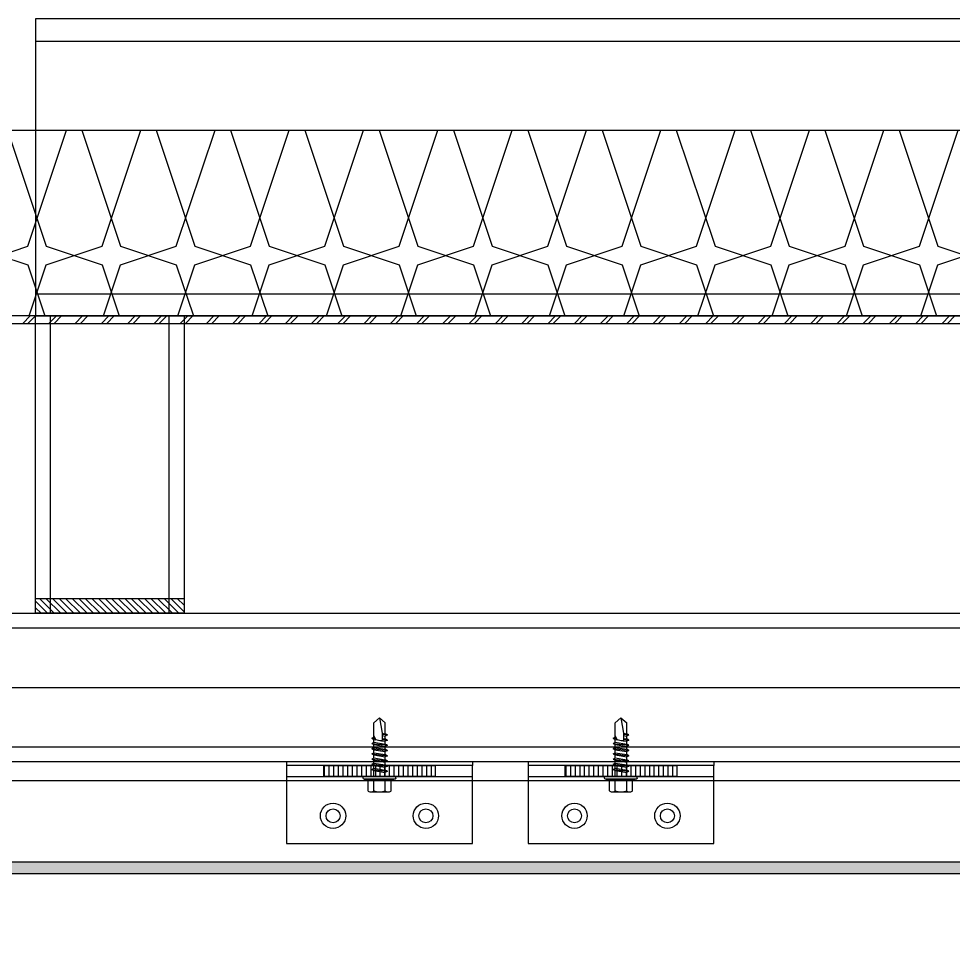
# Model space of a CAD drawing. Header units: millimetres. Extents: x 434053 to 1059003, y -2417481 to 936527.
# Drawn here: x 641365 to 641616.6, y -2246188.3 to -2245936.2 of the extents above; entities that cross this region are included whole.
import ezdxf

# ---------------------------------------------------------------- set-up
doc = ezdxf.new("R2010")
doc.units = ezdxf.units.MM
doc.header["$LTSCALE"] = 1000
doc.header["$MEASUREMENT"] = 0
doc.linetypes.add('HIDDEN', pattern=[9.524999999999999, 6.35, -3.175])
doc.linetypes.add('HIDDENX2', pattern=[19.049999999999997, 12.7, -6.35])
doc.layers.get('Defpoints').update_dxf_attribs({"color": 6})
doc.layers.add('A-DETL-0001', color=4, linetype='Continuous', lineweight=15)
for name, color, linetype in [('ALUM', 1, 'Continuous'), ('ALUM-V', 11, 'Continuous'), ('ELASTOMER-V', 241, 'Continuous'), ('EXTRUSION1', 4, 'Continuous'), ('EXTRUSION2', 133, 'Continuous'), ('FASTENER', 191, 'Continuous'), ('HZHZNEWPLOTLAYER#@$TT', 7, 'Continuous'), ('INSUL', 8, 'HIDDEN'), ('STEEL', 3, 'Continuous'), ('STEEL-V', 71, 'Continuous'), ('STRUCTURE', 5, 'Continuous'), ('WELD', 6, 'Continuous'), ('铝板断面填充', 14, 'Continuous')]:
    doc.layers.add(name, color=color, linetype=linetype)

# ---------------------------------------------------------------- blocks, each defined once
blk = doc.blocks.new('20221206.181917')
at = {"layer": 'STRUCTURE', "linetype": 'HIDDENX2'}
blk.add_line((364.5419859461254, 5.602487362921238e-10, -2.577833048462733e-08), (3267.239559526031, 0, -2.577833048462733e-08), dxfattribs=at)
blk = doc.blocks.new('*U461')
at = {"layer": 'INSUL'}
h = blk.add_hatch(dxfattribs=at)
h.set_pattern_fill('保温棉50', color=256, scale=2.5, angle=90, pattern_type=2)
h.set_pattern_definition([(108.4349488229, (2.499999999988631, -7.5), (-49.99999999996777, 130.0000000001095), [15.8115, -142.3023830085]), (18.43494882299999, (-47.50000000001137, -22.5), (99.99999999997308, 40.00000000013291), [47.435, -110.6788830085]), (71.565051177, (-2.500000000011369, -7.5), (3.514311404525923e-11, 19.99999999998654), [15.8115, -142.3023830084999]), (161.5650511771, (-2.500000000011369, 7.5), (-50.00000000005318, 10.00000000000964), [47.435, -110.6788830085])])
h.paths.add_polyline_path([(-1.13686837721616e-11, 0), (49.99999999998863, 0), (49.99999999998863, 1040.000182421474), (-1.13686837721616e-11, 1040.000182421474)])
blk.add_lwpolyline([(-1.13686837721616e-11, 0), (49.99999999998863, 0), (49.99999999998863, 1040.000182421474), (-1.13686837721616e-11, 1040.000182421474)], close=True, dxfattribs=at)
blk = doc.blocks.new('*U563')
at = {"linetype": 'ByBlock', "lineweight": -2}
for p, q in [((-3.100000000000364, 3.850000000000364), (-3.100000000000364, 1)), ((2.325000000000728, 4.25), (-2.325000000000728, 4.25)), ((-1.549999999999272, 3.850000000000364), (-1.549999999999272, 1)), ((1.549999999999272, 3.850000000000364), (1.549999999999272, 1)), ((3.100000000000364, 3.850000000000364), (3.100000000000364, 1)), ((-4.399999999999636, 0.4500000000007276), (-4.399999999999636, 0)), ((4.399999999999636, 0), (-4.399999999999636, 0)), ((-4.100000000000364, 0.75), (-3.100000000000364, 1)), ((4.100000000000364, 0.75), (-4.100000000000364, 0.75)), ((3.100000000000364, 1), (-3.100000000000364, 1)), ((-2.041306750315925, 0.75), (-1.549999999999272, 1)), ((-1.549999999999272, 0), (-1.549999999999272, -1.590192378864231)), ((2.151306750316508, 0.75), (1.549999999999272, 1)), ((1.549999999999272, 0), (1.549999999999272, -1.090192378864231)), ((4.100000000000364, 0.75), (3.100000000000364, 1)), ((4.399999999999636, 0.4500000000007276), (4.399999999999636, 0)), ((-2.110000000000582, -1.899999999999636), (2.110000000000582, -1.399999999999636)), ((-2.110000000000582, -1.899999999999636), (-1.549999999999272, -1.590192378864231)), ((-2.110000000000582, -1.899999999999636), (-1.549999999999272, -2.209807621135042)), ((-1.549999999999272, -1.590192378864231), (1.549999999999272, -1.090192378864231)), ((-1.549999999999272, -2.209807621135042), (1.549999999999272, -1.709807621135042)), ((-1.549999999999272, -2.209807621135042), (-1.549999999999272, -2.990192378863867)), ((-1.549999999999272, -2.990192378863867), (1.549999999999272, -2.490192378863867)), ((1.549999999999272, -0.3098076211354055), (1.549999999999272, -1.090192378864231)), ((2.110000000000582, -1.399999999999636), (1.549999999999272, -1.090192378864231)), ((2.110000000000582, -1.399999999999636), (1.549999999999272, -1.709807621135042)), ((1.549999999999272, -1.709807621135042), (1.549999999999272, -2.490192378863867)), ((2.110000000000582, -2.799999999999272), (1.549999999999272, -2.490192378863867)), ((-2.110000000000582, -3.299999999999272), (2.110000000000582, -2.799999999999272)), ((-2.110000000000582, -3.299999999999272), (-1.549999999999272, -2.990192378863867)), ((-2.110000000000582, -3.299999999999272), (-1.549999999999272, -3.609807621134678)), ((-2.110000000000581, -4.699999999999273), (2.110000000000583, -4.199999999999273)), ((-2.110000000000581, -4.699999999999273), (-1.549999999999272, -4.390192378863867)), ((-2.110000000000581, -4.699999999999273), (-1.549999999999272, -5.009807621134678)), ((-1.549999999999272, -3.609807621134678), (1.549999999999272, -3.109807621134678)), ((-1.549999999999272, -3.609807621135042), (-1.549999999999272, -4.390192378863867)), ((-1.549999999999272, -4.390192378863867), (1.549999999999273, -3.890192378863867)), ((-1.549999999999272, -5.009807621134678), (1.549999999999273, -4.509807621134678)), ((-1.549999999999271, -5.009807621135042), (-1.549999999999271, -5.790192378863867)), ((2.110000000000582, -2.799999999999272), (1.549999999999272, -3.109807621134678)), ((1.549999999999273, -3.109807621135042), (1.549999999999273, -3.890192378863867)), ((2.110000000000583, -4.199999999999273), (1.549999999999273, -3.890192378863867)), ((2.110000000000583, -4.199999999999273), (1.549999999999273, -4.509807621134678)), ((1.549999999999274, -4.509807621135042), (1.549999999999274, -5.290192378863867)), ((-2.11000000000058, -6.099999999999272), (2.110000000000584, -5.599999999999272)), ((-2.11000000000058, -6.099999999999272), (-1.549999999999271, -5.790192378863867)), ((-2.11000000000058, -6.099999999999272), (-1.549999999999271, -6.409807621134678)), ((-2.110000000000579, -7.499999999999272), (2.110000000000585, -6.999999999999272)), ((-2.110000000000579, -7.499999999999272), (-1.54999999999927, -7.190192378863866)), ((-2.110000000000579, -7.499999999999272), (-1.54999999999927, -7.809807621134677)), ((-1.549999999999271, -5.790192378863867), (1.549999999999274, -5.290192378863867)), ((-1.549999999999271, -6.409807621134678), (1.549999999999274, -5.909807621134678)), ((-1.54999999999927, -6.409807621135041), (-1.54999999999927, -7.190192378863866)), ((-1.54999999999927, -7.190192378863866), (1.549999999999275, -6.690192378863866)), ((-1.54999999999927, -7.809807621134677), (1.549999999999275, -7.309807621134677)), ((2.110000000000584, -5.599999999999272), (1.549999999999274, -5.290192378863867)), ((2.110000000000584, -5.599999999999272), (1.549999999999274, -5.909807621134678)), ((1.549999999999275, -5.909807621135041), (1.549999999999275, -6.690192378863866)), ((2.110000000000585, -6.999999999999272), (1.549999999999275, -6.690192378863866)), ((2.110000000000585, -6.999999999999272), (1.549999999999275, -7.309807621134677)), ((1.549999999999275, -7.309807621134677), (1.549999999999275, -8.090192378865321)), ((-2.110000000000579, -8.900000000000727), (2.110000000000585, -8.400000000000727)), ((-2.110000000000579, -8.900000000000727), (-1.54999999999927, -8.590192378865321)), ((-2.110000000000579, -8.900000000000727), (-1.54999999999927, -9.209807621136132)), ((-2.110000000000579, -10.30000000000036), (-1.54999999999927, -9.990192378864958)), ((-1.54999999999927, -7.809807621134677), (-1.54999999999927, -8.590192378865321)), ((-1.54999999999927, -8.590192378865321), (1.549999999999275, -8.090192378865321)), ((-1.54999999999927, -9.209807621136132), (1.549999999999275, -8.709807621136132)), ((-1.54999999999927, -9.209807621136132), (-1.54999999999927, -9.990192378864958)), ((-1.54999999999927, -9.990192378864958), (-0.9946989986692616, -9.891031485770508)), ((0.5619885887190348, -9.639837273735974), (1.549999999999275, -9.490192378864958)), ((0.7141825614198778, -9.953488843050945), (2.110000000000585, -9.800000000000363)), ((2.110000000000585, -8.400000000000727), (1.549999999999275, -8.090192378865321)), ((2.110000000000585, -8.400000000000727), (1.549999999999275, -8.709807621136132)), ((1.549999999999275, -8.709807621136132), (1.549999999999275, -9.490192378864958)), ((2.110000000000585, -9.800000000000363), (1.549999999999275, -9.490192378864958)), ((2.110000000000585, -9.800000000000363), (1.549999999999275, -10.10980762113577)), ((-2.110000000000579, -10.30000000000036), (-1.141147094092955, -10.18393879649848)), ((-2.110000000000579, -10.30000000000036), (-1.54999999999927, -10.60980762113577)), ((-1.54999999999927, -10.60980762113577), (-1.334865735341734, -10.57139078816108)), ((-1.54999999999927, -10.60980762113577), (-1.54999999999927, -14.40000000000073)), ((0.7141825614198778, -10.23227502088157), (1.549999999999275, -10.10980762113577)), ((0.7141825614198778, -11.01265977861221), (1.549999999999275, -10.89019237886459)), ((0.7141825614198778, -11.3534888430524), (2.110000000000585, -11.2)), ((0.7141825614198778, -11.63227502088303), (1.549999999999275, -11.5098076211354)), ((1.549999999999275, -10.10980762113577), (1.549999999999275, -10.89019237886459)), ((2.110000000000585, -11.2), (1.549999999999275, -10.89019237886459)), ((2.110000000000585, -11.2), (1.549999999999275, -11.5098076211354)), ((1.549999999999275, -11.5098076211354), (1.549999999999275, -14.40000000000073)), ((2.664535259100376e-15, -15.80000000000036), (-1.54999999999927, -14.40000000000073)), ((2.664535259100376e-15, -15.80000000000036), (1.549999999999275, -14.40000000000073))]:
    blk.add_line(p, q, dxfattribs=at)
blk.add_lwpolyline([(2.664535259100376e-15, -15.80000000000036), (0.7141825614198778, -11.63227502088303), (0.7141825614198778, -9.900899293751717, 0.4176573264866609), (0.4106596181591184, -9.60091997968011, 0.09706246058353715), (-0.9946989986692616, -9.891031485770508), (-1.54999999999927, -11.0016756527395)], format="xyb", dxfattribs=at)
for centre, radius, start, end in [((-2.325000000000728, 3.299218750000364), 0.9507812499999939, 35.40085557735623, 144.5991444226438), ((0, 1.046875), 3.203124999999813, 61.05941179989344, 118.9405882001065), ((2.325000000000728, 3.299218750000364), 0.9507812499999881, 35.40085557735623, 144.5991444226438), ((-4.100000000000364, 0.4500000000007276), 0.3, 90, 180), ((4.100000000000364, 0.4500000000007276), 0.3, 0, 90)]:
    blk.add_arc(centre, radius, start, end, dxfattribs=at)
blk = doc.blocks.new('*U562')
at = {"layer": 'EXTRUSION1', "linetype": 'HIDDEN'}
h = blk.add_hatch(dxfattribs=at)
h.set_pattern_fill('ANSI31', color=8, scale=10, angle=45, style=0)
h.set_pattern_definition([(90, (-29149.79709862045, 32516.85714957471), (-1.25, 2e-16), [])])
h.paths.add_polyline_path([(40.01243538530564, 18.06681396374486), (10.012435385302, 18.06681396396313), (9.994380437222773, 20.99983998126415), (39.99438043724824, 20.99983998104587)])
h = blk.add_hatch(dxfattribs=at)
h.set_pattern_fill('ANSI31', color=8, scale=10, angle=45, style=0)
h.set_pattern_definition([(90, (-29149.79709862045, 32581.85714957471), (-1.25, 2e-16), [])])
h.paths.add_polyline_path([(105.0124353853056, 18.06681396327192), (75.012435385302, 18.06681396348292), (75.00000000331367, 20.99983998079122), (105.0000000033391, 20.99983998057294)])
blk.add_line((3.306396934021905e-09, 18.06681396403589), (50.00000000330276, 18.0668139636721))
at = {"linetype": 'HIDDEN'}
for p, q in [((65.0000000033064, 18.06681396355568), (115.0000000033028, 18.06681396319188)), ((65.00000000012369, 16.99999999952706), (115.0000000001237, 16.99999999916326))]:
    blk.add_line(p, q, dxfattribs=at)
for points in [[(3.324586828057363e-09, 20.99983998134419), (1.236912794411182e-10, 17)], [(50.00000000012369, 16.9999999996362), (50.00000000332459, 20.99983998097311), (3.324586828057363e-09, 20.99983998133691)], [(65.00000000332459, 20.99983998086397), (65, -4.729372449219227e-10), (115, -8.36735125631094e-10), (115.0000000033246, 20.99983998050018), (65.00000000332459, 20.99983998086397)]]:
    blk.add_lwpolyline(points)
blk.add_lwpolyline([(1.236912794411182e-10, 17), (0, 0), (50, -3.637978807091713e-10), (50.00000000012369, 16.9999999996362)], dxfattribs=at)
at = {"layer": 'ELASTOMER-V', "linetype": 'HIDDEN'}
for p, q in [((9.915268621796258e-05, 21.99984365353455), (9.915268257998378e-05, 20.99984365353455)), ((49.99990085400297, 21.99984365317075), (9.915268621796258e-05, 21.99984365353455)), ((49.99990085400297, 21.99984365317075), (49.9999008539957, 20.99984365317075)), ((65.00009915268622, 21.99984365306161), (65.00009915268258, 20.99984365306161)), ((114.999900854003, 21.99984365269781), (65.00009915268622, 21.99984365306161)), ((114.999900854003, 21.99984365269781), (114.9999008539957, 20.99984365269781))]:
    blk.add_line(p, q, dxfattribs=at)
at = {"layer": 'EXTRUSION1', "color": 8, "linetype": 'HIDDEN'}
for points in [[(40.01243538530564, 18.06681396374486), (10.012435385302, 18.06681396396313), (9.994380437222773, 20.99983998126415), (39.99438043724824, 20.99983998104587)], [(105.0124353853056, 18.06681396327192), (75.012435385302, 18.06681396348292), (75.00000000331367, 20.99983998079122), (105.0000000033391, 20.99983998057294)]]:
    blk.add_lwpolyline(points, close=True, dxfattribs=at)
at = {"layer": 'FASTENER'}
for centre, radius in [((12.50000000005457, 7.499999999912689), 3.410657394134659), ((37.50000000005457, 7.49999999973079), 3.410657394134659), ((77.50000000005457, 7.499999999432475), 3.410657394134659), ((102.5000000000546, 7.499999999250576), 3.410657394134659), ((12.50000000005457, 7.499999999912689), 1.875), ((37.50000000005457, 7.49999999973079), 1.875), ((77.50000000005457, 7.499999999432475), 1.875), ((102.5000000000546, 7.499999999250576), 1.875)]:
    blk.add_circle(centre, radius, dxfattribs=at)
at = {"layer": 'FASTENER', "xscale": -1, "rotation": 179.9999555529958}
for p in [(25.01239116587332, 18.06682732070774), (89.99995578387409, 18.06682732022752)]:
    blk.add_blockref('*U563', p, dxfattribs=at)
blk = doc.blocks.new('A$C05C97E59')
at = {"layer": 'STEEL-V', "linetype": 'ByBlock'}
h = blk.add_hatch(dxfattribs=at)
h.set_pattern_fill('Q119', color=256, scale=10, angle=315, style=0, pattern_type=2)
h.set_pattern_definition([(45, (-96861.70656360524, 29711.79656296155), (-3.535533905932737, 3.535533905932739), []), (45, (-96860.99945682405, 29711.08945618036), (-3.535533905932737, 3.535533905932739), [])])
h.paths.add_polyline_path([(272.7687526980008, -1526.048458768975), (287.7687526980008, -1526.048458768975), (287.7687526980153, -1437.548548218056), (-551.902734366231, -1437.546488289583), (-551.9027818819013, -1466.558934598535), (-545.2020574260241, -1475.318130970103), (-543.6282739746239, -1474.083948792264), (-549.9027818819013, -1465.868247994484), (-549.9027180320263, -1439.546493289377), (285.7687526980153, -1439.548543219498), (285.7687526980008, -1524.048458768975), (272.7687526980008, -1524.048458768975)])
at = {"layer": 'WELD'}
h = blk.add_hatch(dxfattribs=at)
h.set_pattern_fill('ANSI31', color=256, scale=10, angle=89.99999999999999, style=0)
h.set_pattern_definition([(135, (-30144.59925346525, 89987.67863965529), (-0.8838834764831848, -0.8838834764831841), [])])
h.paths.add_polyline_path([(-453.9027475008479, -1513.552283237885), (-413.9027475008334, -1513.552283237888), (-413.9027475008334, -1517.548476342661), (-453.9027475008479, -1517.548476342658)])
at = {"layer": '铝板断面填充', "linetype": 'ByBlock'}
blk.add_hatch(color=14, dxfattribs=at).paths.add_polyline_path([(237.0972979031212, -1541.048476342643), (237.0972979031212, -1584.548476342636), (-535.9027343696798, -1584.548476342636), (-535.9027343696653, -1562.548476342636), (-538.9027343696653, -1562.548476342636), (-538.9027343696798, -1587.548476342636), (240.0972979031212, -1587.548476342636), (240.0972979031212, -1541.048476342643)])
at = {"layer": 'ALUM', "linetype": 'ByBlock', "elevation": 4.168291200560402e-08}
blk.add_lwpolyline([(237.0972979031212, -1541.048476342643), (237.0972979031212, -1584.548476342636), (-535.9027343696798, -1584.548476342636), (-535.9027343696653, -1562.548476342636), (-538.9027343696653, -1562.548476342636), (-538.9027343696798, -1587.548476342636), (240.0972979031212, -1587.548476342636), (240.0972979031212, -1541.048476342643)], close=True, dxfattribs=at)
at = {"layer": 'ALUM-V'}
blk.add_line((-535.9027343696653, -1562.548476342636, 4.168291200560402e-08), (232.0972979031212, -1562.548476342876, 4.168291200559276e-08), dxfattribs=at)
at = {"layer": 'Defpoints'}
blk.add_lwpolyline([(-453.9027475008479, -1513.552283237885), (-413.9027475008334, -1513.552283237888), (-413.9027475008334, -1517.548476342661), (-453.9027475008479, -1517.548476342658)], close=True, dxfattribs=at)
at = {"layer": 'STEEL', "elevation": 4.168291200560402e-08}
blk.add_lwpolyline([(272.7687526980008, -1526.048458768975), (287.7687526980008, -1526.048458768975), (287.7687526980153, -1437.548548218056), (-551.902734366231, -1437.546488289583), (-551.9027818819013, -1466.558934598535), (-545.2020574260241, -1475.318130970103), (-543.6282739746239, -1474.083948792264), (-549.9027818819013, -1465.868247994484), (-549.9027180320263, -1439.546493289377), (285.7687526980153, -1439.548543219498), (285.7687526980008, -1524.048458768975), (272.7687526980008, -1524.048458768975)], close=True, dxfattribs=at)
at = {"layer": 'STEEL-V', "linetype": 'HIDDEN'}
for p, q in [((-453.9027475006296, -1363.548565952868), (336.0972979031067, -1363.548565952868)), ((-453.9027475006296, -1431.548565952868), (336.0972979031067, -1431.548565952868)), ((-449.9027475008188, -1517.548476342676, 4.168291200560402e-08), (-449.9027475006005, -1437.548565952868)), ((-417.9027475008916, -1517.548476342676, 4.168291200560402e-08), (-417.9027475006733, -1437.548565952868)), ((227.0972979031358, -1521.548476342912, 4.168291200560402e-08), (-538.9027343696507, -1521.548476342668, 4.168291200560402e-08)), ((227.0972979031358, -1553.548476342847, 4.168291200560402e-08), (-538.9027343696507, -1553.548476342603, 4.168291200560402e-08))]:
    blk.add_line(p, q, dxfattribs=at)
at = {"layer": 'STEEL-V'}
for points in [[(336.0972979031067, -1357.548565952882), (-453.9027475006296, -1357.548565952868), (-453.9027475006296, -1437.548565952868), (336.0972979031067, -1437.54856595294)], [(-453.9027475008479, -1517.548476342661), (-453.9027475006296, -1437.548565952868), (-413.9027475006296, -1437.548565952868), (-413.9027475008479, -1517.548476342676)]]:
    blk.add_lwpolyline(points, close=True, dxfattribs=at)
at = {"layer": 'STEEL-V', "elevation": 4.168291200560402e-08}
blk.add_lwpolyline([(227.0972979031212, -1557.548476342876), (-538.9027343696507, -1557.548476342636), (-538.9027343696507, -1517.548476342636), (227.0972979031358, -1517.548476342876)], close=True, dxfattribs=at)
at = {"layer": 'EXTRUSION2', "rotation": 2.306715178945377e-05}
blk.add_blockref('*U562', (-386.3291213547491, -1579.548476342679, 4.168291200560196e-08), dxfattribs=at)
at = {"layer": 'INSUL', "xscale": -1, "rotation": 270}
blk.add_blockref('*U461', (-591.9028845183493, -1437.546515075468, 4.168291200560402e-08), dxfattribs=at)
blk = doc.blocks.new('A$C6AE5520D')
at = {"layer": 'A-DETL-0001'}
blk.add_lwpolyline([(15377.23114858198, 10265.13669900037), (15377.23114858201, 10215.13669900034), (16177.23114858204, 10215.13669900037), (16177.23114858204, 4215.136699000373)], dxfattribs=at)
for name, p in [('20221206.181917', (15012.6983186295, 10265.13661006959)), ('A$C05C97E59', (15931.14318659744, 11802.68517585726, -6.746124249023136e-08))]:
    blk.add_blockref(name, p)

msp = doc.modelspace()

# ---------------------------------------------------------------- block references
at = {"layer": 'HZHZNEWPLOTLAYER#@$TT'}
msp.add_blockref('A$C6AE5520D', (625892.3158360333, -2256381.346538838), dxfattribs=at)

doc.saveas('drawing.dxf')
